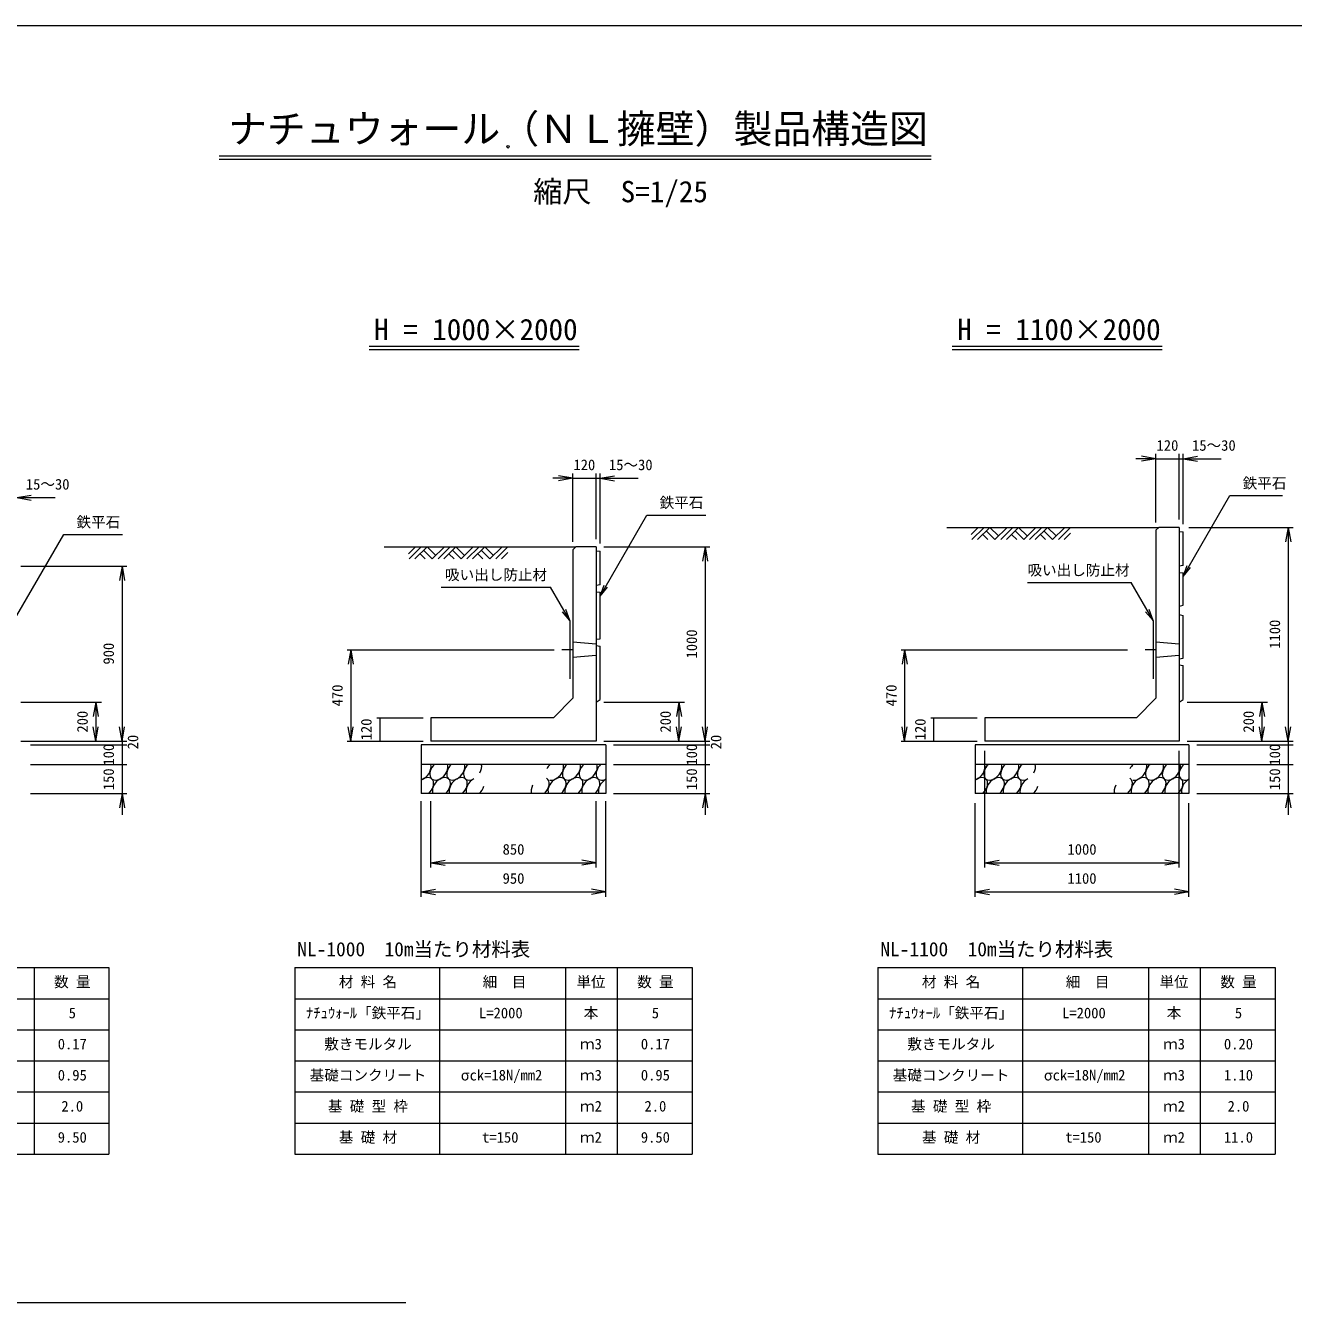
# Model space of a CAD drawing. Units: millimetres, scale not verified. Extents: x 5657 to 21657, y 2829 to 13829.
# Drawn here: x 11542 to 16760, y 8571 to 13829 of the extents above; entities that cross this region are included whole.
import ezdxf
from ezdxf.enums import TextEntityAlignment as Align

# ---------------------------------------------------------------- set-up
doc = ezdxf.new("R2010")
doc.units = ezdxf.units.MM
doc.layers.add('1', color=4, linetype='Continuous', lineweight=18)
doc.styles.add('ＭＳ ゴシック-5.0-0.0', font='')
doc.styles.get('ＭＳ ゴシック-5.0-0.0').set_extended_font_data('ＭＳ ゴシック-5.0-0.0')

msp = doc.modelspace()

# ---------------------------------------------------------------- linework, layer by layer
at = {"layer": '1'}
for p, q in [((5656.566, 13828.571), (21656.566, 13828.571)), ((12338.403, 13292.156), (15269.329, 13292.156)), ((12338.403, 13278.156), (15269.329, 13278.156)), ((12956.207, 12508.701), (13819.916, 12508.701)), ((12956.207, 12495.101), (13819.916, 12495.101)), ((15356.207, 12508.701), (16219.916, 12508.701)), ((15356.207, 12495.101), (16219.916, 12495.101)), ((16194.271, 12044.691), (16112.123, 12044.691)), ((16194.271, 12044.691), (16135.183, 12055.11)), ((16194.271, 12044.691), (16135.183, 12034.272)), ((16194.271, 11782.423), (16194.271, 12064.691)), ((16194.271, 12044.691), (16290.271, 12044.691)), ((16290.271, 11794.423), (16290.271, 12064.691)), ((16290.271, 12044.691), (16306.271, 12044.691)), ((16306.271, 11775.985), (16306.271, 12064.691)), ((16306.271, 12044.691), (16365.36, 12055.11)), ((16306.271, 12044.691), (16462.928, 12044.691)), ((16306.271, 12044.691), (16365.36, 12034.272)), ((13794.271, 11964.691), (13712.123, 11964.691)), ((13794.271, 11964.691), (13735.183, 11975.11)), ((13794.271, 11964.691), (13735.183, 11954.272)), ((13794.271, 11702.423), (13794.271, 11984.691)), ((13794.271, 11964.691), (13890.271, 11964.691)), ((13890.271, 11714.423), (13890.271, 11984.691)), ((13890.271, 11964.691), (13906.271, 11964.691)), ((13906.271, 11695.985), (13906.271, 11984.691)), ((13906.271, 11964.691), (13965.36, 11975.11)), ((13906.271, 11964.691), (14062.928, 11964.691)), ((13906.271, 11964.691), (13965.36, 11954.272)), ((11506.271, 11884.691), (11565.36, 11895.11)), ((11506.271, 11884.691), (11662.928, 11884.691)), ((11506.271, 11884.691), (11565.36, 11874.272)), ((16306.271, 11559.678), (16498.796, 11893.141)), ((16498.796, 11893.141), (16715.706, 11893.141)), ((13906.271, 11479.678), (14098.796, 11813.141)), ((14098.796, 11813.141), (14341.393, 11813.141)), ((11506.271, 11399.678), (11698.796, 11733.141)), ((11698.796, 11733.141), (11941.393, 11733.141)), ((15462.917, 11762.423), (15433.977, 11733.482)), ((15486.676, 11762.423), (15436.568, 11712.314)), ((15510.435, 11762.423), (15460.326, 11712.314)), ((15502.662, 11712.314), (15481.494, 11733.482)), ((15495.965, 11747.953), (15531.603, 11712.314)), ((15546.073, 11726.785), (15510.435, 11762.423)), ((15581.711, 11762.423), (15531.603, 11712.314)), ((15605.47, 11762.423), (15555.362, 11712.314)), ((15629.229, 11762.423), (15579.12, 11712.314)), ((15621.456, 11712.314), (15600.288, 11733.482)), ((15614.759, 11747.953), (15650.397, 11712.314)), ((15664.867, 11726.785), (15629.229, 11762.423)), ((15700.505, 11762.423), (15650.397, 11712.314)), ((15724.264, 11762.423), (15674.156, 11712.314)), ((15748.023, 11762.423), (15697.914, 11712.314)), ((15740.25, 11712.314), (15719.082, 11733.482)), ((15733.553, 11747.953), (15769.191, 11712.314)), ((15783.661, 11726.785), (15748.023, 11762.423)), ((15819.299, 11762.423), (15769.191, 11712.314)), ((15843.058, 11762.423), (15792.95, 11712.314)), ((15843.058, 11738.664), (15816.708, 11712.314)), ((16330.271, 11762.423), (16758.699, 11762.423)), ((16738.699, 11762.423), (16728.28, 11703.334)), ((16738.699, 11762.423), (16749.117, 11703.334)), ((16738.699, 11762.423), (16738.699, 10882.423)), ((13146.917, 11682.423), (13117.977, 11653.482)), ((13170.676, 11682.423), (13120.568, 11632.314)), ((13194.435, 11682.423), (13144.326, 11632.314)), ((13230.073, 11646.785), (13194.435, 11682.423)), ((13265.711, 11682.423), (13215.603, 11632.314)), ((13289.47, 11682.423), (13239.362, 11632.314)), ((13313.229, 11682.423), (13263.12, 11632.314)), ((13348.867, 11646.785), (13313.229, 11682.423)), ((13384.505, 11682.423), (13334.397, 11632.314)), ((13408.264, 11682.423), (13358.156, 11632.314)), ((13432.023, 11682.423), (13381.914, 11632.314)), ((13467.661, 11646.785), (13432.023, 11682.423)), ((13503.299, 11682.423), (13453.191, 11632.314)), ((13527.058, 11682.423), (13476.95, 11632.314)), ((13922.271, 11682.423), (14358.699, 11682.423)), ((14338.699, 11682.423), (14328.28, 11623.334)), ((14338.699, 11682.423), (14349.117, 11623.334)), ((14338.699, 11682.423), (14338.699, 10882.423)), ((13186.662, 11632.314), (13165.494, 11653.482)), ((13179.965, 11667.953), (13215.603, 11632.314)), ((13305.456, 11632.314), (13284.288, 11653.482)), ((13298.759, 11667.953), (13334.397, 11632.314)), ((13424.25, 11632.314), (13403.082, 11653.482)), ((13417.553, 11667.953), (13453.191, 11632.314)), ((13527.058, 11658.664), (13500.708, 11632.314)), ((11522.271, 11602.423), (11958.699, 11602.423)), ((11938.699, 11602.423), (11928.28, 11543.334)), ((11938.699, 11602.423), (11949.117, 11543.334)), ((11938.699, 11602.423), (11938.699, 10882.423)), ((16306.271, 11559.678), (16322.688, 11604.784)), ((16306.271, 11559.678), (16337.125, 11596.449)), ((13252.338, 11516.024), (13702.828, 11516.024)), ((13782.271, 11378.423), (13702.828, 11516.024)), ((13906.271, 11479.678), (13922.688, 11524.784)), ((13906.271, 11479.678), (13937.125, 11516.449)), ((15665.686, 11535.081), (16091.825, 11535.081)), ((16182.271, 11378.423), (16091.825, 11535.081)), ((13782.271, 11378.423), (13751.418, 11415.193)), ((13782.271, 11378.423), (13765.855, 11423.528)), ((16182.271, 11378.423), (16151.418, 11415.193)), ((16182.271, 11378.423), (16165.855, 11423.528)), ((12865.271, 11258.423), (13717.652, 11258.423)), ((12880.04, 11258.423), (12869.621, 11199.334)), ((12880.04, 11258.423), (12890.459, 11199.334)), ((12880.04, 11258.423), (12880.04, 10882.423)), ((13794.271, 11258.423), (13749.652, 11258.423)), ((15145.271, 11258.423), (16077.652, 11258.423)), ((15160.04, 11258.423), (15149.621, 11199.334)), ((15160.04, 11258.423), (15170.459, 11199.334)), ((15160.04, 11258.423), (15160.04, 10882.423)), ((16194.271, 11258.423), (16149.652, 11258.423)), ((11522.271, 11042.423), (11854.16, 11042.423)), ((11830.757, 11042.423), (11820.338, 10983.334)), ((11830.757, 11042.423), (11841.176, 10983.334)), ((11830.757, 11042.423), (11830.757, 10882.423)), ((13922.271, 11042.423), (14254.16, 11042.423)), ((14230.757, 11042.423), (14220.338, 10983.334)), ((14230.757, 11042.423), (14241.176, 10983.334)), ((14230.757, 11042.423), (14230.757, 10882.423)), ((16322.271, 11042.423), (16654.16, 11042.423)), ((16630.757, 11042.423), (16620.338, 10983.334)), ((16630.757, 11042.423), (16641.176, 10983.334)), ((16630.757, 11042.423), (16630.757, 10882.423)), ((11830.757, 10882.423), (11820.338, 10941.511)), ((11830.757, 10882.423), (11841.176, 10941.511)), ((11938.699, 10882.423), (11928.28, 10941.511)), ((11938.699, 10882.423), (11949.117, 10941.511)), ((12880.04, 10882.423), (12869.621, 10941.511)), ((12880.04, 10882.423), (12890.459, 10941.511)), ((12988.088, 10978.423), (13178.271, 10978.423)), ((12999.267, 10978.423), (12999.267, 10882.423)), ((14230.757, 10882.423), (14220.338, 10941.511)), ((14230.757, 10882.423), (14241.176, 10941.511)), ((14338.699, 10882.423), (14328.28, 10941.511)), ((14338.699, 10882.423), (14349.117, 10941.511)), ((15160.04, 10882.423), (15149.621, 10941.511)), ((15160.04, 10882.423), (15170.459, 10941.511)), ((15268.088, 10978.423), (15458.271, 10978.423)), ((15279.267, 10978.423), (15279.267, 10882.423)), ((16630.757, 10882.423), (16620.338, 10941.511)), ((16630.757, 10882.423), (16641.176, 10941.511)), ((16738.699, 10882.423), (16728.28, 10941.511)), ((16738.699, 10882.423), (16749.117, 10941.511)), ((11522.271, 10882.423), (11958.699, 10882.423)), ((11562.271, 10866.423), (11958.699, 10866.423)), ((11938.699, 10882.423), (11938.699, 10866.423)), ((11938.699, 10866.423), (11938.699, 10786.423)), ((12865.271, 10882.423), (13178.271, 10882.423)), ((13922.271, 10882.423), (14358.699, 10882.423)), ((13962.271, 10866.423), (14358.699, 10866.423)), ((14338.699, 10882.423), (14338.699, 10866.423)), ((14338.699, 10866.423), (14338.699, 10786.423)), ((15145.271, 10882.423), (15458.271, 10882.423)), ((15490.271, 10361.49), (15490.271, 10842.423)), ((16290.271, 10361.49), (16290.271, 10842.423)), ((16322.271, 10882.423), (16758.699, 10882.423)), ((16362.271, 10866.423), (16758.699, 10866.423)), ((16738.699, 10882.423), (16738.699, 10866.423)), ((16738.699, 10866.423), (16738.699, 10786.423)), ((11562.271, 10786.423), (11958.699, 10786.423)), ((11938.699, 10786.423), (11938.699, 10666.423)), ((13962.271, 10786.423), (14358.699, 10786.423)), ((14338.699, 10786.423), (14338.699, 10666.423)), ((16362.271, 10786.423), (16758.699, 10786.423)), ((16738.699, 10786.423), (16738.699, 10666.423)), ((11562.271, 10666.423), (11958.699, 10666.423)), ((11938.699, 10666.423), (11928.28, 10607.334)), ((11938.699, 10666.423), (11938.699, 10578.209)), ((11938.699, 10666.423), (11949.117, 10607.334)), ((13170.271, 10241.748), (13170.271, 10634.423)), ((13210.271, 10361.49), (13210.271, 10634.423)), ((13890.271, 10361.49), (13890.271, 10634.423)), ((13930.271, 10241.748), (13930.271, 10634.423)), ((13962.271, 10666.423), (14358.699, 10666.423)), ((14338.699, 10666.423), (14328.28, 10607.334)), ((14338.699, 10666.423), (14338.699, 10578.209)), ((14338.699, 10666.423), (14349.117, 10607.334)), ((15450.271, 10241.748), (15450.271, 10626.423)), ((16330.271, 10241.748), (16330.271, 10626.423)), ((16362.271, 10666.423), (16758.699, 10666.423)), ((16738.699, 10666.423), (16728.28, 10607.334)), ((16738.699, 10666.423), (16738.699, 10578.209)), ((16738.699, 10666.423), (16749.117, 10607.334)), ((13210.271, 10381.49), (13269.36, 10391.909)), ((13210.271, 10381.49), (13269.36, 10371.071)), ((13210.271, 10381.49), (13890.271, 10381.49)), ((13890.271, 10381.49), (13831.183, 10391.909)), ((13890.271, 10381.49), (13831.183, 10371.071)), ((15490.271, 10381.49), (15549.36, 10391.909)), ((15490.271, 10381.49), (15549.36, 10371.071)), ((15490.271, 10381.49), (16290.271, 10381.49)), ((16290.271, 10381.49), (16231.183, 10391.909)), ((16290.271, 10381.49), (16231.183, 10371.071)), ((13170.271, 10261.748), (13229.36, 10272.167)), ((13170.271, 10261.748), (13229.36, 10251.329)), ((13170.271, 10261.748), (13930.271, 10261.748)), ((13930.271, 10261.748), (13871.183, 10272.167)), ((13930.271, 10261.748), (13871.183, 10251.329)), ((15450.271, 10261.748), (15509.36, 10272.167)), ((15450.271, 10261.748), (15509.36, 10251.329)), ((15450.271, 10261.748), (16330.271, 10261.748)), ((16330.271, 10261.748), (16271.183, 10272.167)), ((16330.271, 10261.748), (16271.183, 10251.329)), ((10249.377, 9949.771), (11884.995, 9949.771)), ((11576.591, 9949.771), (11576.591, 9181.771)), ((11884.995, 9949.771), (11884.995, 9181.771)), ((12649.377, 9949.771), (14284.995, 9949.771)), ((12649.377, 9949.771), (12649.377, 9181.771)), ((13245.759, 9949.771), (13245.759, 9181.771)), ((13764.381, 9949.771), (13764.381, 9181.771)), ((13976.591, 9949.771), (13976.591, 9181.771)), ((14284.995, 9949.771), (14284.995, 9181.771)), ((15049.377, 9949.771), (16684.995, 9949.771)), ((15049.377, 9949.771), (15049.377, 9181.771)), ((15645.759, 9949.771), (15645.759, 9181.771)), ((16164.381, 9949.771), (16164.381, 9181.771)), ((16376.591, 9949.771), (16376.591, 9181.771)), ((16684.995, 9949.771), (16684.995, 9181.771)), ((10249.377, 9821.771), (11884.995, 9821.771)), ((12649.377, 9821.771), (14284.995, 9821.771)), ((15049.377, 9821.771), (16684.995, 9821.771)), ((10249.377, 9693.771), (11884.995, 9693.771)), ((12649.377, 9693.771), (14284.995, 9693.771)), ((15049.377, 9693.771), (16684.995, 9693.771)), ((10249.377, 9565.771), (11884.995, 9565.771)), ((12649.377, 9565.771), (14284.995, 9565.771)), ((15049.377, 9565.771), (16684.995, 9565.771)), ((10249.377, 9437.771), (11884.995, 9437.771)), ((12649.377, 9437.771), (14284.995, 9437.771)), ((15049.377, 9437.771), (16684.995, 9437.771)), ((10249.377, 9309.771), (11884.995, 9309.771)), ((12649.377, 9309.771), (14284.995, 9309.771)), ((15049.377, 9309.771), (16684.995, 9309.771)), ((10249.377, 9181.771), (11884.995, 9181.771)), ((12649.377, 9181.771), (14284.995, 9181.771)), ((15049.377, 9181.771), (16684.995, 9181.771)), ((11030.832, 8570.919), (13106.595, 8570.919))]:
    msp.add_line(p, q, dxfattribs=at)
at = {"layer": '1', "color": 2}
for p, q in [((15333.265, 11762.423), (16206.271, 11762.423)), ((16206.271, 11762.423), (16194.271, 11750.423)), ((16194.271, 11750.423), (16194.271, 11058.423)), ((16290.271, 11762.423), (16206.271, 11762.423)), ((16290.271, 11762.423), (16290.271, 10882.423)), ((16290.271, 11745.905), (16306.271, 11743.985)), ((16306.271, 11605.076), (16306.271, 11743.985)), ((13017.265, 11682.423), (13806.271, 11682.423)), ((13806.271, 11682.423), (13794.271, 11670.423)), ((13890.271, 11682.423), (13806.271, 11682.423)), ((13890.271, 11682.423), (13890.271, 10882.423)), ((13794.271, 11670.423), (13794.271, 11058.423)), ((13890.271, 11665.905), (13906.271, 11663.985)), ((13906.271, 11525.076), (13906.271, 11663.985)), ((16306.271, 11605.076), (16290.271, 11603.076)), ((16290.271, 11577.07), (16306.271, 11575.678)), ((16306.271, 11441.994), (16306.271, 11575.678)), ((13906.271, 11525.076), (13890.271, 11523.076)), ((13890.271, 11497.07), (13906.271, 11495.678)), ((13906.271, 11313.232), (13906.271, 11495.678)), ((13906.271, 11303.893), (13906.271, 11480.062)), ((16290.271, 11437.901), (16306.271, 11441.994)), ((13782.271, 11378.423), (13782.271, 11138.423)), ((16182.271, 11378.423), (16182.271, 11138.423)), ((16290.271, 11403.062), (16306.271, 11400.062)), ((16306.271, 11223.893), (16306.271, 11400.062)), ((13794.271, 11290.423), (13890.271, 11282.423)), ((13890.271, 11301.333), (13906.271, 11303.893)), ((13890.271, 11275.832), (13906.271, 11273.599)), ((13906.271, 11053.829), (13906.271, 11273.599)), ((16194.271, 11290.423), (16290.271, 11282.423)), ((13890.271, 11234.423), (13794.271, 11226.423)), ((16290.271, 11234.423), (16194.271, 11226.423)), ((16290.271, 11221.333), (16306.271, 11223.893)), ((16290.271, 11195.832), (16306.271, 11193.599)), ((16306.271, 11053.829), (16306.271, 11193.599)), ((13794.271, 11058.423), (13714.271, 10978.423)), ((13890.271, 11042.423), (13906.271, 11053.829)), ((16194.271, 11058.423), (16114.271, 10978.423)), ((16290.271, 11042.423), (16306.271, 11053.829)), ((13714.271, 10978.423), (13210.271, 10978.423)), ((13210.271, 10978.423), (13210.271, 10882.423)), ((16114.271, 10978.423), (15490.271, 10978.423)), ((15490.271, 10978.423), (15490.271, 10882.423)), ((13930.271, 10866.423), (13170.271, 10866.423)), ((13170.271, 10866.423), (13170.271, 10666.423)), ((13890.271, 10882.423), (13210.271, 10882.423)), ((13930.271, 10866.423), (13930.271, 10666.423)), ((16330.271, 10866.423), (15450.271, 10866.423)), ((15450.271, 10866.423), (15450.271, 10666.423)), ((16290.271, 10882.423), (15490.271, 10882.423)), ((16330.271, 10866.423), (16330.271, 10666.423)), ((13930.271, 10786.423), (13170.271, 10786.423)), ((16330.271, 10786.423), (15450.271, 10786.423)), ((13930.271, 10666.423), (13170.271, 10666.423)), ((16330.271, 10666.423), (15450.271, 10666.423))]:
    msp.add_line(p, q, dxfattribs=at)
msp.add_circle((13527.564, 13329.33), 5, dxfattribs=at)
at = {"layer": '1'}
for centre, start_param, end_param in [((13173.786, 10761.509), 0.80273961, 2.75637236), ((13243.12, 10761.509), 4.5513724, 9.03955767), ((13312.455, 10761.509), 4.5513724, 9.03955767), ((13381.789, 10761.509), 4.5513724, 7.02205288), ((13381.789, 10761.509), 1.84330193, 2.75637236), ((13719.133, 10761.509), 4.5513724, 5.04744782), ((13719.133, 10761.509), 0.34422594, 2.75637236), ((13788.468, 10761.509), 4.5513724, 9.03955767), ((13857.802, 10761.509), 4.5513724, 9.03955767), ((13927.136, 10761.509), 4.5513724, 7.2639577), ((15453.786, 10761.509), 0.80273961, 2.75637236), ((15523.12, 10761.509), 4.5513724, 9.03955767), ((15592.455, 10761.509), 4.5513724, 9.03955767), ((15661.789, 10761.509), 4.5513724, 7.02205288), ((15661.789, 10761.509), 1.84330193, 2.75637236), ((16119.133, 10761.509), 4.5513724, 5.04744782), ((16119.133, 10761.509), 0.34422594, 2.75637236), ((16188.468, 10761.509), 4.5513724, 9.03955767), ((16257.802, 10761.509), 4.5513724, 9.03955767), ((16327.136, 10761.509), 4.5513724, 7.2639577), ((13184.004, 10692.305), 1.37840789, 4.41442236), ((13253.338, 10692.305), 1.37840789, 5.92933687), ((13322.673, 10692.305), 1.37840789, 5.92933687), ((13392.007, 10692.305), 4.16454088, 5.92933687), ((13660.017, 10692.305), 1.37840789, 3.25341192), ((13729.351, 10692.305), 1.37840789, 5.92933687), ((13798.686, 10692.305), 1.37840789, 5.92933687), ((13868.02, 10692.305), 1.37840789, 5.92933687), ((13937.354, 10692.305), 4.22898193, 5.92933687), ((15464.004, 10692.305), 1.37840789, 4.41442236), ((15533.338, 10692.305), 1.37840789, 5.92933687), ((15602.673, 10692.305), 1.37840789, 5.92933687), ((15672.007, 10692.305), 4.16454088, 5.92933687), ((16060.017, 10692.305), 1.37840789, 3.25341192), ((16129.351, 10692.305), 1.37840789, 5.92933687), ((16198.686, 10692.305), 1.37840789, 5.92933687), ((16268.02, 10692.305), 1.37840789, 5.92933687), ((16337.354, 10692.305), 4.22898193, 5.92933687), ((13392.007, 10692.305), 1.37840789, 2.19233237), ((13660.017, 10692.305), 5.0264869, 5.92933687), ((15672.007, 10692.305), 1.37840789, 2.19233237), ((16060.017, 10692.305), 5.0264869, 5.92933687)]:
    msp.add_ellipse(centre, major_axis=(-29.222, -34.826), ratio=0.670189, start_param=start_param, end_param=end_param, dxfattribs=at)

# ---------------------------------------------------------------- texts
at = {"layer": '1', "color": 7, "style": 'ＭＳ ゴシック-5.0-0.0'}
for s, height, p in [('ナチュウォール（ＮＬ擁壁）製品構造図', 117.3, (12375.526, 13309.33)), ('縮尺\u3000S=1/25', 87.98, (13631.198, 13074.497)), ('H = 1000×2000', 87.98, (12976.15, 12506.758)), ('H = 1100×2000', 87.98, (15376.15, 12506.758)), ('120', 43.99, (16196.8, 12064.691)), ('15～30', 43.99, (16342.928, 12064.691)), ('120', 43.99, (13796.8, 11984.691)), ('15～30', 43.99, (13942.928, 11984.691)), ('15～30', 43.99, (11542.928, 11904.691)), ('鉄平石', 43.99, (16551.453, 11909.141)), ('鉄平石', 43.99, (14151.453, 11829.141)), ('鉄平石', 43.99, (11751.453, 11749.141)), ('吸い出し防止材', 43.99, (13268.338, 11532.024)), ('吸い出し防止材', 43.99, (15665.686, 11551.081)), ('850', 43.99, (13505.271, 10401.49)), ('1000', 43.99, (15830.271, 10401.49)), ('950', 43.99, (13505.271, 10281.748)), ('1100', 43.99, (15830.271, 10281.748)), ('NL-1000  10m当たり材料表', 58.65, (12660.1, 9978.567)), ('NL-1100  10m当たり材料表', 58.65, (15060.1, 9978.567)), ('数 量', 43.99, (11659.215, 9855.771)), ('材 料 名', 43.99, (12831.199, 9855.771)), ('細\u3000目', 43.99, (13422.988, 9855.771)), ('単位', 43.99, (13808.902, 9855.771)), ('数 量', 43.99, (14059.215, 9855.771)), ('材 料 名', 43.99, (15231.199, 9855.771)), ('細\u3000目', 43.99, (15822.988, 9855.771)), ('単位', 43.99, (16208.902, 9855.771)), ('数 量', 43.99, (16459.215, 9855.771)), ('5', 43.99, (11719.215, 9727.771)), ('ﾅﾁｭｳｫｰﾙ「鉄平石」', 43.99, (12696.199, 9727.771)), ('L=2000', 43.99, (13408.234, 9727.771)), ('本', 43.99, (13838.902, 9727.771)), ('5', 43.99, (14119.215, 9727.771)), ('ﾅﾁｭｳｫｰﾙ「鉄平石」', 43.99, (15096.199, 9727.771)), ('L=2000', 43.99, (15808.234, 9727.771)), ('本', 43.99, (16238.902, 9727.771)), ('5', 43.99, (16519.215, 9727.771)), ('0.17', 43.99, (11674.215, 9599.771)), ('敷きモルタル', 43.99, (12771.199, 9599.771)), ('ｍ3', 43.99, (13823.902, 9599.771)), ('0.17', 43.99, (14074.215, 9599.771)), ('敷きモルタル', 43.99, (15171.199, 9599.771)), ('ｍ3', 43.99, (16223.902, 9599.771)), ('0.20', 43.99, (16474.215, 9599.771)), ('0.95', 43.99, (11674.215, 9471.771)), ('基礎コンクリート', 43.99, (12711.199, 9471.771)), ('σck=18N/mm2', 43.99, (13332.988, 9471.771)), ('ｍ3', 43.99, (13823.902, 9471.771)), ('0.95', 43.99, (14074.215, 9471.771)), ('基礎コンクリート', 43.99, (15111.199, 9471.771)), ('σck=18N/mm2', 43.99, (15732.988, 9471.771)), ('ｍ3', 43.99, (16223.902, 9471.771)), ('1.10', 43.99, (16474.215, 9471.771)), ('2.0', 43.99, (11689.215, 9343.771)), ('基 礎 型 枠', 43.99, (12786.199, 9343.771)), ('ｍ2', 43.99, (13823.902, 9343.771)), ('2.0', 43.99, (14089.215, 9343.771)), ('基 礎 型 枠', 43.99, (15186.199, 9343.771)), ('ｍ2', 43.99, (16223.902, 9343.771)), ('2.0', 43.99, (16489.215, 9343.771)), ('9.50', 43.99, (11674.215, 9215.771)), ('基 礎 材', 43.99, (12831.199, 9215.771)), ('t=150', 43.99, (13420.97, 9215.771)), ('ｍ2', 43.99, (13823.902, 9215.771)), ('9.50', 43.99, (14074.215, 9215.771)), ('基 礎 材', 43.99, (15231.199, 9215.771)), ('t=150', 43.99, (15820.97, 9215.771)), ('ｍ2', 43.99, (16223.902, 9215.771)), ('11.0', 43.99, (16474.215, 9215.771))]:
    msp.add_text(s, height=height, dxfattribs=at).set_placement(p, align=Align.BOTTOM_LEFT)
for s, p in [('1100', (16718.699, 11262.423)), ('1000', (14318.699, 11222.423)), ('900', (11918.699, 11197.423)), ('470', (12860.04, 11025.423)), ('470', (15140.04, 11025.423)), ('200', (11810.757, 10917.423)), ('200', (14210.757, 10917.423)), ('200', (16610.757, 10917.423)), ('120', (12979.267, 10885.423)), ('120', (15259.267, 10885.423)), ('20', (12018.699, 10848.315)), ('20', (14418.699, 10848.315)), ('100', (11918.699, 10781.423)), ('100', (14318.699, 10781.423)), ('100', (16718.699, 10781.423)), ('150', (11918.699, 10680.252)), ('150', (14318.699, 10680.252)), ('150', (16718.699, 10680.252))]:
    msp.add_text(s, height=43.99, rotation=90, dxfattribs=at).set_placement(p, align=Align.BOTTOM_LEFT)

doc.saveas('drawing.dxf')
